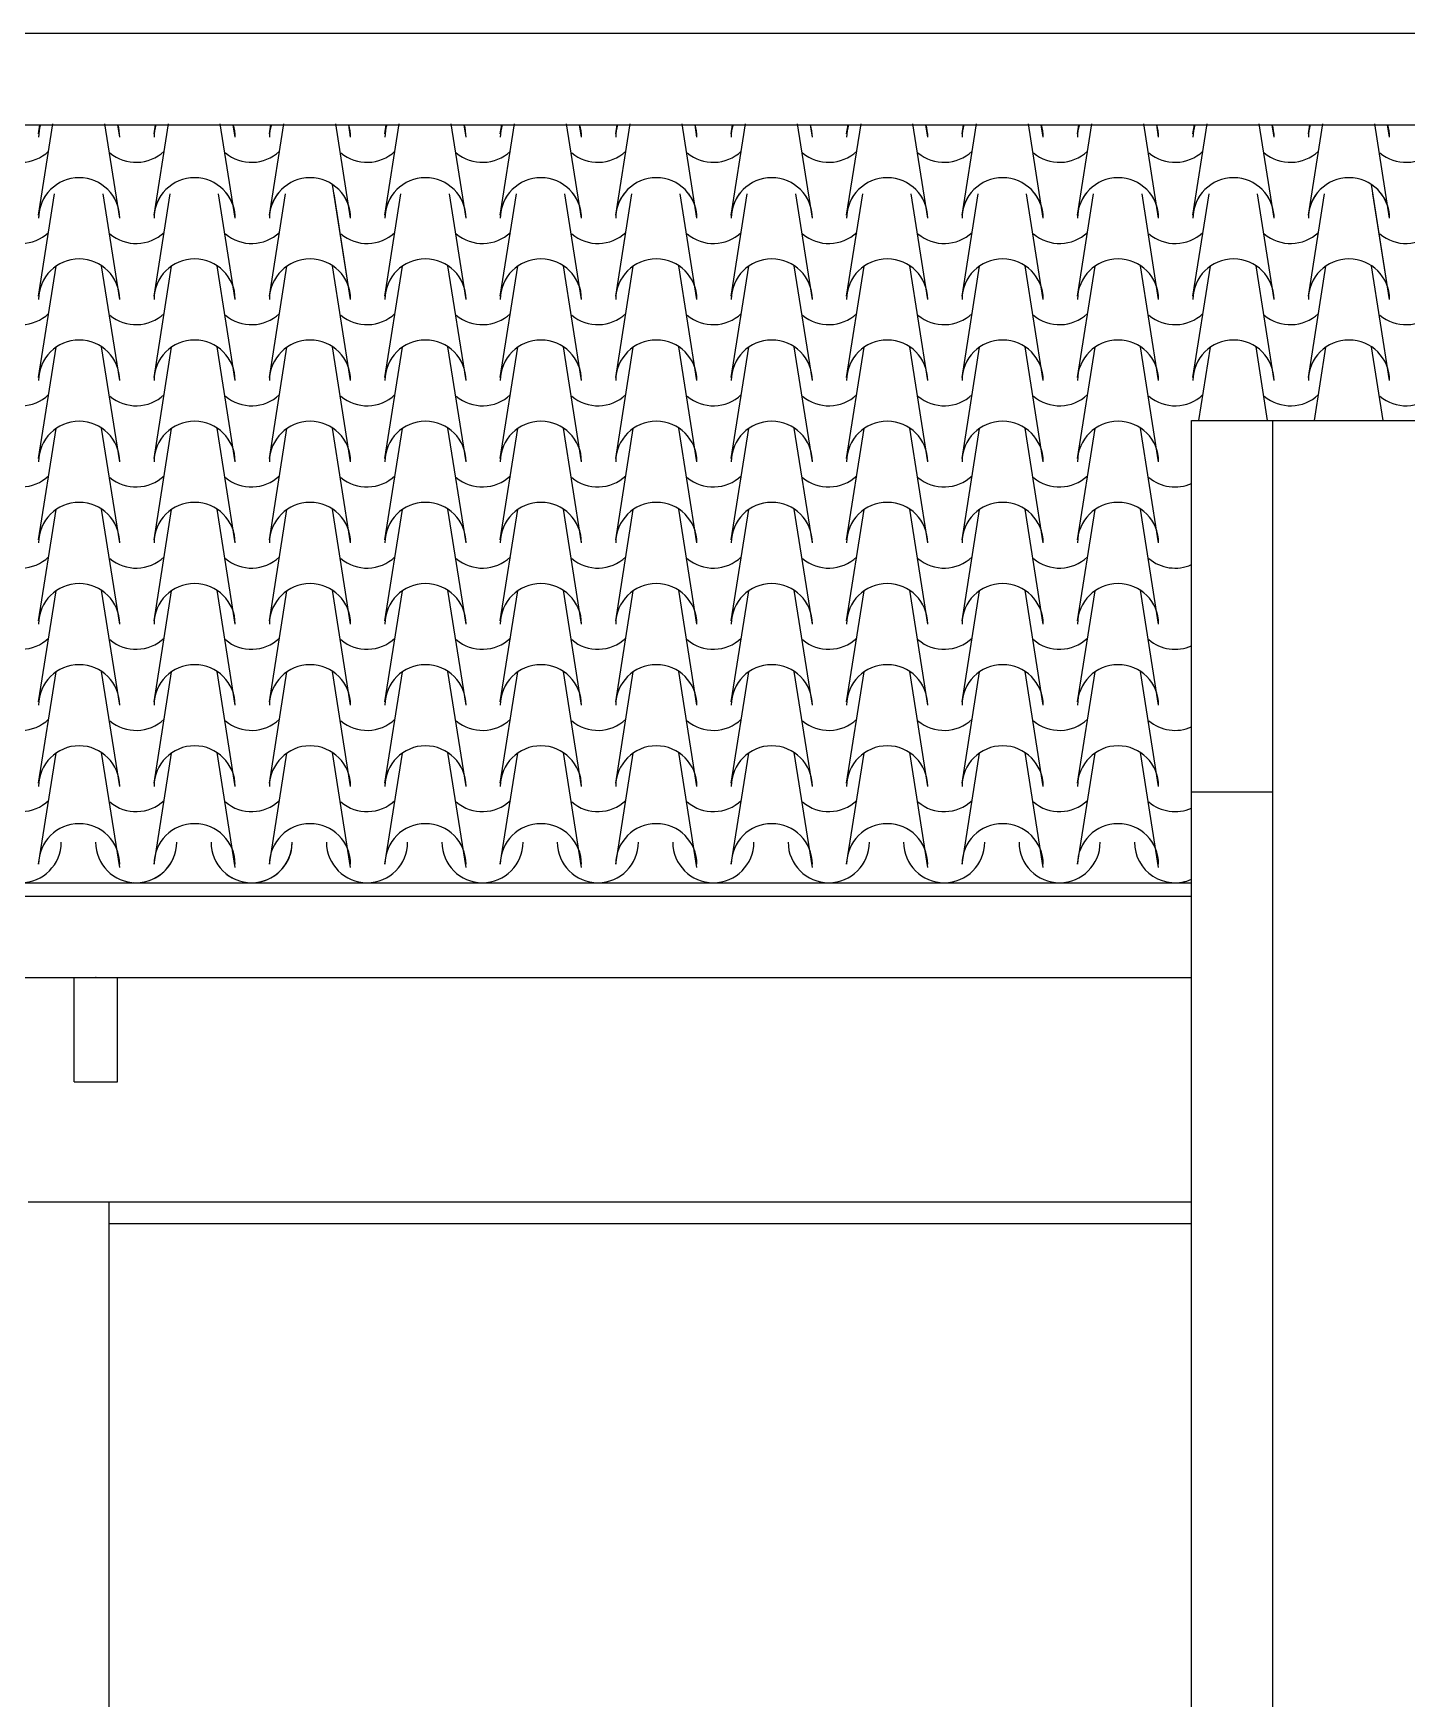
# Model space of a CAD drawing. Extents: x -6 to 123, y -41 to 65.
# Drawn here: x 27.476 to 30.014, y 4.835 to 7.913 of the extents above; entities that cross this region are included whole.
import ezdxf

# ---------------------------------------------------------------- set-up
doc = ezdxf.new("R2010")
doc.units = 0
doc.header["$MEASUREMENT"] = 0
for name, color, linetype in [('CI', 9, 'CONTINUOUS'), ('CT', 1, 'CONTINUOUS'), ('FORRO', 3, 'CONTINUOUS'), ('PAREDE', 5, 'CONTINUOUS'), ('PISO', 250, 'CONTINUOUS'), ('TELHA', 30, 'CONTINUOUS'), ('VIGA', 9, 'CONTINUOUS'), ('VISTA', 2, 'CONTINUOUS')]:
    doc.layers.add(name, color=color, linetype=linetype)

msp = doc.modelspace()

# ---------------------------------------------------------------- linework, layer by layer
at = {"layer": 'CI'}
for centre, start, end in [((27.5609, 6.377), 0, 180), ((27.5609, 6.377), 0, 180), ((27.7742, 6.377), 0, 180), ((27.9875, 6.377), 0, 180), ((27.9875, 6.377), 0, 180), ((27.9875, 6.377), 0, 180), ((27.9875, 6.377), 0, 180), ((28.2008, 6.377), 0, 180), ((28.2008, 6.377), 0, 180), ((28.4141, 6.377), 0, 180), ((28.4141, 6.377), 0, 180), ((28.6274, 6.377), 0, 180), ((28.6274, 6.377), 0, 180), ((28.8407, 6.377), 0, 180), ((28.8407, 6.377), 0, 180), ((29.054, 6.377), 0, 180), ((29.054, 6.377), 0, 180), ((29.2673, 6.377), 0, 180), ((29.2673, 6.377), 0, 180), ((29.4806, 6.377), 0, 180), ((29.4806, 6.377), 0, 180), ((27.4528, 6.4179), 180, 0), ((27.4528, 6.4179), 180, 0), ((27.6661, 6.4179), 180, 0), ((27.6661, 6.4179), 265.6316, 0), ((27.8795, 6.4179), 180, 0), ((27.8795, 6.4179), 180, 0), ((27.8795, 6.4179), 232.5517, 0), ((27.8795, 6.4179), 232.5517, 0), ((28.0928, 6.4179), 180, 0), ((28.0928, 6.4179), 180, 0), ((28.3061, 6.4179), 180, 0), ((28.3061, 6.4179), 180, 0), ((28.5194, 6.4179), 180, 0), ((28.7327, 6.4179), 180, 0), ((28.7327, 6.4179), 180, 0), ((28.946, 6.4179), 180, 0), ((28.946, 6.4179), 180, 0), ((29.1593, 6.4179), 180, 0), ((29.1593, 6.4179), 180, 0), ((29.3726, 6.4179), 180, 0), ((29.3726, 6.4179), 180, 0), ((29.5859, 6.4179), 180, 294.0059), ((29.5859, 6.4179), 265.6316, 294.0059)]:
    msp.add_arc(centre, 0.075, start, end, dxfattribs=at)
at = {"layer": 'CT'}
msp.add_point((27.5915, 6.1679), dxfattribs=at)
at = {"layer": 'FORRO'}
for p, q in [((27.6165, 5.753), (29.6165, 5.753)), ((27.6165, 5.713), (29.6165, 5.713))]:
    msp.add_line(p, q, dxfattribs=at)
at = {"layer": 'PAREDE'}
for p, q in [((29.6165, 5.753), (29.6165, 6.511)), ((29.6165, 6.511), (29.7665, 6.511)), ((29.7665, 5.753), (29.7665, 6.511)), ((27.4665, 5.753), (27.6165, 5.753)), ((27.6165, 2.613), (27.6165, 5.753)), ((29.6165, 2.713), (29.6165, 5.753)), ((29.7665, 2.613), (29.7665, 5.753))]:
    msp.add_line(p, q, dxfattribs=at)
at = {"layer": 'PISO'}
for p, q in [((23.6165, 7.913), (39.5165, 7.913)), ((23.6165, 7.7436), (39.5165, 7.7436))]:
    msp.add_line(p, q, dxfattribs=at)
at = {"layer": 'TELHA'}
for p, q in [((27.4859, 7.577), (27.5124, 7.7456)), ((27.4859, 7.577), (27.5124, 7.7456)), ((27.4859, 7.727), (27.4885, 7.7436)), ((27.4859, 7.727), (27.4885, 7.7436)), ((27.6359, 7.571), (27.6084, 7.7456)), ((27.6359, 7.571), (27.6084, 7.7456)), ((27.6359, 7.721), (27.6323, 7.7436)), ((27.6359, 7.721), (27.6323, 7.7436)), ((27.6992, 7.577), (27.7257, 7.7456)), ((27.6992, 7.577), (27.7257, 7.7456)), ((27.6992, 7.727), (27.7018, 7.7436)), ((27.6992, 7.727), (27.7018, 7.7436)), ((27.6992, 7.727), (27.7018, 7.7436)), ((27.8492, 7.571), (27.8217, 7.7456)), ((27.8492, 7.571), (27.8217, 7.7456)), ((27.8492, 7.721), (27.8456, 7.7436)), ((27.8492, 7.721), (27.8456, 7.7436)), ((27.8492, 7.721), (27.8456, 7.7436)), ((27.9125, 7.577), (27.939, 7.7456)), ((27.9125, 7.577), (27.939, 7.7456)), ((27.9125, 7.577), (27.939, 7.7456)), ((27.9125, 7.577), (27.939, 7.7456)), ((27.9125, 7.577), (27.939, 7.7456)), ((27.9125, 7.577), (27.939, 7.7456)), ((27.9125, 7.727), (27.9151, 7.7436)), ((27.9125, 7.727), (27.9151, 7.7436)), ((27.9125, 7.727), (27.9151, 7.7436)), ((27.9125, 7.727), (27.9151, 7.7436)), ((28.0625, 7.571), (28.035, 7.7456)), ((28.0625, 7.571), (28.035, 7.7456)), ((28.0625, 7.571), (28.035, 7.7456)), ((28.0625, 7.571), (28.035, 7.7456)), ((28.0625, 7.571), (28.035, 7.7456)), ((28.0625, 7.571), (28.035, 7.7456)), ((28.0625, 7.571), (28.035, 7.7456)), ((28.0625, 7.571), (28.035, 7.7456)), ((28.0625, 7.721), (28.0589, 7.7436)), ((28.0625, 7.721), (28.0589, 7.7436)), ((28.0625, 7.721), (28.0589, 7.7436)), ((28.0625, 7.721), (28.0589, 7.7436)), ((28.0625, 7.721), (28.0589, 7.7436)), ((28.0625, 7.721), (28.0589, 7.7436)), ((28.1258, 7.577), (28.1523, 7.7456)), ((28.1258, 7.577), (28.1523, 7.7456)), ((28.1258, 7.727), (28.1284, 7.7436)), ((28.1258, 7.727), (28.1284, 7.7436)), ((28.2758, 7.571), (28.2483, 7.7456)), ((28.2758, 7.571), (28.2483, 7.7456)), ((28.2758, 7.721), (28.2722, 7.7436)), ((28.2758, 7.721), (28.2722, 7.7436)), ((28.3391, 7.577), (28.3656, 7.7456)), ((28.3391, 7.577), (28.3656, 7.7456)), ((28.3391, 7.727), (28.3417, 7.7436)), ((28.3391, 7.727), (28.3417, 7.7436)), ((28.4891, 7.571), (28.4616, 7.7456)), ((28.4891, 7.571), (28.4616, 7.7456)), ((28.4891, 7.721), (28.4855, 7.7436)), ((28.4891, 7.721), (28.4855, 7.7436)), ((28.5524, 7.577), (28.5789, 7.7456)), ((28.5524, 7.577), (28.5789, 7.7456)), ((28.5524, 7.727), (28.555, 7.7436)), ((28.5524, 7.727), (28.555, 7.7436)), ((28.7024, 7.571), (28.6749, 7.7456)), ((28.7024, 7.571), (28.6749, 7.7456)), ((28.7024, 7.721), (28.6989, 7.7436)), ((28.7024, 7.721), (28.6989, 7.7436)), ((28.7657, 7.577), (28.7923, 7.7456)), ((28.7657, 7.577), (28.7923, 7.7456)), ((28.7657, 7.727), (28.7683, 7.7436)), ((28.7657, 7.727), (28.7683, 7.7436)), ((28.9157, 7.571), (28.8882, 7.7456)), ((28.9157, 7.571), (28.8882, 7.7456)), ((28.9157, 7.721), (28.9122, 7.7436)), ((28.9157, 7.721), (28.9122, 7.7436)), ((28.979, 7.577), (29.0056, 7.7456)), ((28.979, 7.577), (29.0056, 7.7456)), ((28.979, 7.727), (28.9816, 7.7436)), ((28.979, 7.727), (28.9816, 7.7436)), ((29.129, 7.571), (29.1015, 7.7456)), ((29.129, 7.571), (29.1015, 7.7456)), ((29.129, 7.721), (29.1255, 7.7436)), ((29.129, 7.721), (29.1255, 7.7436)), ((29.1923, 7.577), (29.2189, 7.7456)), ((29.1923, 7.577), (29.2189, 7.7456)), ((29.1923, 7.727), (29.1949, 7.7436)), ((29.1923, 7.727), (29.1949, 7.7436)), ((29.3423, 7.571), (29.3149, 7.7456)), ((29.3423, 7.571), (29.3149, 7.7456)), ((29.3423, 7.721), (29.3388, 7.7436)), ((29.3423, 7.721), (29.3388, 7.7436)), ((29.4056, 7.577), (29.4322, 7.7456)), ((29.4056, 7.577), (29.4322, 7.7456)), ((29.4056, 7.727), (29.4083, 7.7436)), ((29.4056, 7.727), (29.4083, 7.7436)), ((29.5556, 7.571), (29.5282, 7.7456)), ((29.5556, 7.571), (29.5282, 7.7456)), ((29.5556, 7.721), (29.5521, 7.7436)), ((29.5556, 7.721), (29.5521, 7.7436)), ((29.619, 7.577), (29.6455, 7.7456)), ((29.619, 7.577), (29.6455, 7.7456)), ((29.619, 7.727), (29.6216, 7.7436)), ((29.619, 7.727), (29.6216, 7.7436)), ((29.619, 7.727), (29.6216, 7.7436)), ((29.769, 7.571), (29.7415, 7.7456)), ((29.769, 7.571), (29.7415, 7.7456)), ((29.769, 7.721), (29.7654, 7.7436)), ((29.769, 7.721), (29.7654, 7.7436)), ((29.769, 7.721), (29.7654, 7.7436)), ((29.8323, 7.577), (29.8588, 7.7456)), ((29.8323, 7.577), (29.8588, 7.7456)), ((29.8323, 7.577), (29.8588, 7.7456)), ((29.8323, 7.577), (29.8588, 7.7456)), ((29.8323, 7.577), (29.8588, 7.7456)), ((29.8323, 7.577), (29.8588, 7.7456)), ((29.8323, 7.727), (29.8349, 7.7436)), ((29.8323, 7.727), (29.8349, 7.7436)), ((29.8323, 7.727), (29.8349, 7.7436)), ((29.8323, 7.727), (29.8349, 7.7436)), ((29.9823, 7.571), (29.9548, 7.7456)), ((29.9823, 7.571), (29.9548, 7.7456)), ((29.9823, 7.571), (29.9548, 7.7456)), ((29.9823, 7.571), (29.9548, 7.7456)), ((29.9823, 7.571), (29.9548, 7.7456)), ((29.9823, 7.571), (29.9548, 7.7456)), ((29.9823, 7.571), (29.9548, 7.7456)), ((29.9823, 7.571), (29.9548, 7.7456)), ((29.9823, 7.721), (29.9787, 7.7436)), ((29.9823, 7.721), (29.9787, 7.7436)), ((29.9823, 7.721), (29.9787, 7.7436)), ((29.9823, 7.721), (29.9787, 7.7436)), ((29.9823, 7.721), (29.9787, 7.7436)), ((29.9823, 7.721), (29.9787, 7.7436)), ((27.4859, 7.427), (27.5156, 7.6161)), ((27.6359, 7.421), (27.6051, 7.6161)), ((27.6992, 7.427), (27.7289, 7.6161)), ((27.8492, 7.421), (27.8185, 7.6161)), ((27.9125, 7.427), (27.9422, 7.6161)), ((27.9125, 7.427), (27.9422, 7.6161)), ((27.9125, 7.427), (27.9422, 7.6161)), ((28.0625, 7.421), (28.029, 7.6334)), ((28.0625, 7.421), (28.0318, 7.6161)), ((28.0625, 7.421), (28.0318, 7.6161)), ((28.0625, 7.421), (28.0318, 7.6161)), ((28.1258, 7.427), (28.1555, 7.6161)), ((28.2758, 7.421), (28.2451, 7.6161)), ((28.3391, 7.427), (28.3689, 7.6161)), ((28.4891, 7.421), (28.4584, 7.6161)), ((28.5524, 7.427), (28.5822, 7.6161)), ((28.7024, 7.421), (28.6717, 7.6161)), ((28.7657, 7.427), (28.7955, 7.6161)), ((28.9157, 7.421), (28.885, 7.6161)), ((28.979, 7.427), (29.0088, 7.6161)), ((29.129, 7.421), (29.0983, 7.6161)), ((29.1923, 7.427), (29.2221, 7.6161)), ((29.3423, 7.421), (29.3116, 7.6161)), ((29.4056, 7.427), (29.4354, 7.6161)), ((29.5556, 7.421), (29.5249, 7.6161)), ((29.619, 7.427), (29.6487, 7.6161)), ((29.769, 7.421), (29.7383, 7.6161)), ((29.8323, 7.427), (29.862, 7.6161)), ((29.8323, 7.427), (29.862, 7.6161)), ((29.8323, 7.427), (29.862, 7.6161)), ((29.9823, 7.421), (29.9488, 7.6334)), ((29.9823, 7.421), (29.9516, 7.6161)), ((29.9823, 7.421), (29.9516, 7.6161)), ((29.9823, 7.421), (29.9516, 7.6161)), ((27.4859, 7.277), (27.5182, 7.4827)), ((27.4859, 7.277), (27.5182, 7.4827)), ((27.6359, 7.271), (27.6024, 7.4834)), ((27.6359, 7.271), (27.6024, 7.4834)), ((27.6992, 7.277), (27.7315, 7.4827)), ((27.6992, 7.277), (27.7315, 7.4827)), ((27.8492, 7.271), (27.8157, 7.4834)), ((27.8492, 7.271), (27.8157, 7.4834)), ((27.9125, 7.277), (27.9449, 7.4827)), ((27.9125, 7.277), (27.9449, 7.4827)), ((27.9125, 7.277), (27.9449, 7.4827)), ((27.9125, 7.277), (27.9449, 7.4827)), ((27.9125, 7.277), (27.9449, 7.4827)), ((27.9125, 7.277), (27.9449, 7.4827)), ((28.0625, 7.271), (28.029, 7.4834)), ((28.0625, 7.271), (28.029, 7.4834)), ((28.0625, 7.271), (28.029, 7.4834)), ((28.0625, 7.271), (28.029, 7.4834)), ((28.0625, 7.271), (28.029, 7.4834)), ((28.0625, 7.271), (28.029, 7.4834)), ((28.0625, 7.271), (28.029, 7.4834)), ((28.0625, 7.271), (28.029, 7.4834)), ((28.1258, 7.277), (28.1582, 7.4827)), ((28.1258, 7.277), (28.1582, 7.4827)), ((28.2758, 7.271), (28.2424, 7.4834)), ((28.2758, 7.271), (28.2424, 7.4834)), ((28.3391, 7.277), (28.3715, 7.4827)), ((28.3391, 7.277), (28.3715, 7.4827)), ((28.4891, 7.271), (28.4557, 7.4834)), ((28.4891, 7.271), (28.4557, 7.4834)), ((28.5524, 7.277), (28.5848, 7.4827)), ((28.5524, 7.277), (28.5848, 7.4827)), ((28.7024, 7.271), (28.669, 7.4834)), ((28.7024, 7.271), (28.669, 7.4834)), ((28.7657, 7.277), (28.7981, 7.4827)), ((28.7657, 7.277), (28.7981, 7.4827)), ((28.9157, 7.271), (28.8823, 7.4834)), ((28.9157, 7.271), (28.8823, 7.4834)), ((28.979, 7.277), (29.0114, 7.4827)), ((28.979, 7.277), (29.0114, 7.4827)), ((29.129, 7.271), (29.0956, 7.4834)), ((29.129, 7.271), (29.0956, 7.4834)), ((29.1923, 7.277), (29.2247, 7.4827)), ((29.1923, 7.277), (29.2247, 7.4827)), ((29.3423, 7.271), (29.3089, 7.4834)), ((29.3423, 7.271), (29.3089, 7.4834)), ((29.4056, 7.277), (29.438, 7.4827)), ((29.4056, 7.277), (29.438, 7.4827)), ((29.5556, 7.271), (29.5222, 7.4834)), ((29.5556, 7.271), (29.5222, 7.4834)), ((29.619, 7.277), (29.6513, 7.4827)), ((29.619, 7.277), (29.6513, 7.4827)), ((29.769, 7.271), (29.7355, 7.4834)), ((29.769, 7.271), (29.7355, 7.4834)), ((29.8323, 7.277), (29.8646, 7.4827)), ((29.8323, 7.277), (29.8646, 7.4827)), ((29.8323, 7.277), (29.8646, 7.4827)), ((29.8323, 7.277), (29.8646, 7.4827)), ((29.8323, 7.277), (29.8646, 7.4827)), ((29.8323, 7.277), (29.8646, 7.4827)), ((29.9823, 7.271), (29.9488, 7.4834)), ((29.9823, 7.271), (29.9488, 7.4834)), ((29.9823, 7.271), (29.9488, 7.4834)), ((29.9823, 7.271), (29.9488, 7.4834)), ((29.9823, 7.271), (29.9488, 7.4834)), ((29.9823, 7.271), (29.9488, 7.4834)), ((29.9823, 7.271), (29.9488, 7.4834)), ((29.9823, 7.271), (29.9488, 7.4834)), ((27.4859, 7.127), (27.5182, 7.3327)), ((27.4859, 7.127), (27.5182, 7.3327)), ((27.6359, 7.121), (27.6024, 7.3334)), ((27.6359, 7.121), (27.6024, 7.3334)), ((27.6992, 7.127), (27.7315, 7.3327)), ((27.6992, 7.127), (27.7315, 7.3327)), ((27.6992, 7.127), (27.7315, 7.3327)), ((27.8492, 7.121), (27.8157, 7.3334)), ((27.8492, 7.121), (27.8157, 7.3334)), ((27.8492, 7.121), (27.8157, 7.3334)), ((27.9125, 7.127), (27.9449, 7.3327)), ((27.9125, 7.127), (27.9449, 7.3327)), ((27.9125, 7.127), (27.9449, 7.3327)), ((27.9125, 7.127), (27.9449, 7.3327)), ((28.0625, 7.121), (28.029, 7.3334)), ((28.0625, 7.121), (28.029, 7.3334)), ((28.0625, 7.121), (28.029, 7.3334)), ((28.0625, 7.121), (28.029, 7.3334)), ((28.0625, 7.121), (28.029, 7.3334)), ((28.0625, 7.121), (28.029, 7.3334)), ((28.1258, 7.127), (28.1582, 7.3327)), ((28.1258, 7.127), (28.1582, 7.3327)), ((28.2758, 7.121), (28.2424, 7.3334)), ((28.2758, 7.121), (28.2424, 7.3334)), ((28.3391, 7.127), (28.3715, 7.3327)), ((28.3391, 7.127), (28.3715, 7.3327)), ((28.4891, 7.121), (28.4557, 7.3334)), ((28.4891, 7.121), (28.4557, 7.3334)), ((28.5524, 7.127), (28.5848, 7.3327)), ((28.5524, 7.127), (28.5848, 7.3327)), ((28.7024, 7.121), (28.669, 7.3334)), ((28.7024, 7.121), (28.669, 7.3334)), ((28.7657, 7.127), (28.7981, 7.3327)), ((28.7657, 7.127), (28.7981, 7.3327)), ((28.9157, 7.121), (28.8823, 7.3334)), ((28.9157, 7.121), (28.8823, 7.3334)), ((28.979, 7.127), (29.0114, 7.3327)), ((28.979, 7.127), (29.0114, 7.3327)), ((29.129, 7.121), (29.0956, 7.3334)), ((29.129, 7.121), (29.0956, 7.3334)), ((29.1923, 7.127), (29.2247, 7.3327)), ((29.1923, 7.127), (29.2247, 7.3327)), ((29.3423, 7.121), (29.3089, 7.3334)), ((29.3423, 7.121), (29.3089, 7.3334)), ((29.4056, 7.127), (29.438, 7.3327)), ((29.4056, 7.127), (29.438, 7.3327)), ((29.5556, 7.121), (29.5222, 7.3334)), ((29.5556, 7.121), (29.5222, 7.3334)), ((29.63, 7.197), (29.6513, 7.3327)), ((29.63, 7.197), (29.6513, 7.3327)), ((29.63, 7.197), (29.6513, 7.3327)), ((29.757, 7.197), (29.7355, 7.3334)), ((29.757, 7.197), (29.7355, 7.3334)), ((29.757, 7.197), (29.7355, 7.3334)), ((29.8433, 7.197), (29.8646, 7.3327)), ((29.8433, 7.197), (29.8646, 7.3327)), ((29.8433, 7.197), (29.8646, 7.3327)), ((29.8433, 7.197), (29.8646, 7.3327)), ((29.9703, 7.197), (29.9488, 7.3334)), ((29.9703, 7.197), (29.9488, 7.3334)), ((29.9703, 7.197), (29.9488, 7.3334)), ((29.9703, 7.197), (29.9488, 7.3334)), ((29.9703, 7.197), (29.9488, 7.3334)), ((29.9703, 7.197), (29.9488, 7.3334)), ((27.4859, 6.977), (27.5182, 7.1827)), ((27.4859, 6.977), (27.5182, 7.1827)), ((27.6359, 6.971), (27.6024, 7.1834)), ((27.6359, 6.971), (27.6024, 7.1834)), ((27.6992, 6.977), (27.7315, 7.1827)), ((27.6992, 6.977), (27.7315, 7.1827)), ((27.6992, 6.977), (27.7315, 7.1827)), ((27.6992, 6.977), (27.7315, 7.1827)), ((27.8492, 6.971), (27.8157, 7.1834)), ((27.8492, 6.971), (27.8157, 7.1834)), ((27.8492, 6.971), (27.8157, 7.1834)), ((27.8492, 6.971), (27.8157, 7.1834)), ((27.9125, 6.977), (27.9449, 7.1827)), ((27.9125, 6.977), (27.9449, 7.1827)), ((27.9125, 6.977), (27.9449, 7.1827)), ((27.9125, 6.977), (27.9449, 7.1827)), ((28.0625, 6.971), (28.029, 7.1834)), ((28.0625, 6.971), (28.029, 7.1834)), ((28.0625, 6.971), (28.029, 7.1834)), ((28.0625, 6.971), (28.029, 7.1834)), ((28.0625, 6.971), (28.029, 7.1834)), ((28.0625, 6.971), (28.029, 7.1834)), ((28.1258, 6.977), (28.1582, 7.1827)), ((28.1258, 6.977), (28.1582, 7.1827)), ((28.2758, 6.971), (28.2424, 7.1834)), ((28.2758, 6.971), (28.2424, 7.1834)), ((28.3391, 6.977), (28.3715, 7.1827)), ((28.3391, 6.977), (28.3715, 7.1827)), ((28.4891, 6.971), (28.4557, 7.1834)), ((28.4891, 6.971), (28.4557, 7.1834)), ((28.5524, 6.977), (28.5848, 7.1827)), ((28.5524, 6.977), (28.5848, 7.1827)), ((28.7024, 6.971), (28.669, 7.1834)), ((28.7024, 6.971), (28.669, 7.1834)), ((28.7657, 6.977), (28.7981, 7.1827)), ((28.7657, 6.977), (28.7981, 7.1827)), ((28.9157, 6.971), (28.8823, 7.1834)), ((28.9157, 6.971), (28.8823, 7.1834)), ((28.979, 6.977), (29.0114, 7.1827)), ((28.979, 6.977), (29.0114, 7.1827)), ((29.129, 6.971), (29.0956, 7.1834)), ((29.129, 6.971), (29.0956, 7.1834)), ((29.1923, 6.977), (29.2247, 7.1827)), ((29.1923, 6.977), (29.2247, 7.1827)), ((29.3423, 6.971), (29.3089, 7.1834)), ((29.3423, 6.971), (29.3089, 7.1834)), ((29.4056, 6.977), (29.438, 7.1827)), ((29.4056, 6.977), (29.438, 7.1827)), ((29.5556, 6.971), (29.5222, 7.1834)), ((29.5556, 6.971), (29.5222, 7.1834)), ((27.4859, 6.827), (27.5182, 7.0327)), ((27.4859, 6.827), (27.5182, 7.0327)), ((27.6359, 6.821), (27.6024, 7.0334)), ((27.6359, 6.821), (27.6024, 7.0334)), ((27.6992, 6.827), (27.7315, 7.0327)), ((27.6992, 6.827), (27.7315, 7.0327)), ((27.6992, 6.827), (27.7315, 7.0327)), ((27.6992, 6.827), (27.7315, 7.0327)), ((27.8492, 6.821), (27.8157, 7.0334)), ((27.8492, 6.821), (27.8157, 7.0334)), ((27.8492, 6.821), (27.8157, 7.0334)), ((27.8492, 6.821), (27.8157, 7.0334)), ((27.9125, 6.827), (27.9449, 7.0327)), ((27.9125, 6.827), (27.9449, 7.0327)), ((27.9125, 6.827), (27.9449, 7.0327)), ((27.9125, 6.827), (27.9449, 7.0327)), ((28.0625, 6.821), (28.029, 7.0334)), ((28.0625, 6.821), (28.029, 7.0334)), ((28.0625, 6.821), (28.029, 7.0334)), ((28.0625, 6.821), (28.029, 7.0334)), ((28.0625, 6.821), (28.029, 7.0334)), ((28.0625, 6.821), (28.029, 7.0334)), ((28.1258, 6.827), (28.1582, 7.0327)), ((28.1258, 6.827), (28.1582, 7.0327)), ((28.2758, 6.821), (28.2424, 7.0334)), ((28.2758, 6.821), (28.2424, 7.0334)), ((28.3391, 6.827), (28.3715, 7.0327)), ((28.3391, 6.827), (28.3715, 7.0327)), ((28.4891, 6.821), (28.4557, 7.0334)), ((28.4891, 6.821), (28.4557, 7.0334)), ((28.5524, 6.827), (28.5848, 7.0327)), ((28.5524, 6.827), (28.5848, 7.0327)), ((28.7024, 6.821), (28.669, 7.0334)), ((28.7024, 6.821), (28.669, 7.0334)), ((28.7657, 6.827), (28.7981, 7.0327)), ((28.7657, 6.827), (28.7981, 7.0327)), ((28.9157, 6.821), (28.8823, 7.0334)), ((28.9157, 6.821), (28.8823, 7.0334)), ((28.979, 6.827), (29.0114, 7.0327)), ((28.979, 6.827), (29.0114, 7.0327)), ((29.129, 6.821), (29.0956, 7.0334)), ((29.129, 6.821), (29.0956, 7.0334)), ((29.1923, 6.827), (29.2247, 7.0327)), ((29.1923, 6.827), (29.2247, 7.0327)), ((29.3423, 6.821), (29.3089, 7.0334)), ((29.3423, 6.821), (29.3089, 7.0334)), ((29.4056, 6.827), (29.438, 7.0327)), ((29.4056, 6.827), (29.438, 7.0327)), ((29.5556, 6.821), (29.5222, 7.0334)), ((29.5556, 6.821), (29.5222, 7.0334)), ((27.4859, 6.677), (27.5182, 6.8827)), ((27.4859, 6.677), (27.5182, 6.8827)), ((27.6359, 6.671), (27.6024, 6.8834)), ((27.6359, 6.671), (27.6024, 6.8834)), ((27.6992, 6.677), (27.7315, 6.8827)), ((27.6992, 6.677), (27.7315, 6.8827)), ((27.6992, 6.677), (27.7315, 6.8827)), ((27.6992, 6.677), (27.7315, 6.8827)), ((27.8492, 6.671), (27.8157, 6.8834)), ((27.8492, 6.671), (27.8157, 6.8834)), ((27.8492, 6.671), (27.8157, 6.8834)), ((27.8492, 6.671), (27.8157, 6.8834)), ((27.9125, 6.677), (27.9449, 6.8827)), ((27.9125, 6.677), (27.9449, 6.8827)), ((27.9125, 6.677), (27.9449, 6.8827)), ((27.9125, 6.677), (27.9449, 6.8827)), ((28.0625, 6.671), (28.029, 6.8834)), ((28.0625, 6.671), (28.029, 6.8834)), ((28.0625, 6.671), (28.029, 6.8834)), ((28.0625, 6.671), (28.029, 6.8834)), ((28.0625, 6.671), (28.029, 6.8834)), ((28.0625, 6.671), (28.029, 6.8834)), ((28.1258, 6.677), (28.1582, 6.8827)), ((28.1258, 6.677), (28.1582, 6.8827)), ((28.2758, 6.671), (28.2424, 6.8834)), ((28.2758, 6.671), (28.2424, 6.8834)), ((28.3391, 6.677), (28.3715, 6.8827)), ((28.3391, 6.677), (28.3715, 6.8827)), ((28.4891, 6.671), (28.4557, 6.8834)), ((28.4891, 6.671), (28.4557, 6.8834)), ((28.5524, 6.677), (28.5848, 6.8827)), ((28.5524, 6.677), (28.5848, 6.8827)), ((28.7024, 6.671), (28.669, 6.8834)), ((28.7024, 6.671), (28.669, 6.8834)), ((28.7657, 6.677), (28.7981, 6.8827)), ((28.7657, 6.677), (28.7981, 6.8827)), ((28.9157, 6.671), (28.8823, 6.8834)), ((28.9157, 6.671), (28.8823, 6.8834)), ((28.979, 6.677), (29.0114, 6.8827)), ((28.979, 6.677), (29.0114, 6.8827)), ((29.129, 6.671), (29.0956, 6.8834)), ((29.129, 6.671), (29.0956, 6.8834)), ((29.1923, 6.677), (29.2247, 6.8827)), ((29.1923, 6.677), (29.2247, 6.8827)), ((29.3423, 6.671), (29.3089, 6.8834)), ((29.3423, 6.671), (29.3089, 6.8834)), ((29.4056, 6.677), (29.438, 6.8827)), ((29.4056, 6.677), (29.438, 6.8827)), ((29.5556, 6.671), (29.5222, 6.8834)), ((29.5556, 6.671), (29.5222, 6.8834)), ((27.4859, 6.527), (27.5182, 6.7327)), ((27.6359, 6.521), (27.6024, 6.7334)), ((27.6992, 6.527), (27.7315, 6.7327)), ((27.6992, 6.527), (27.7315, 6.7327)), ((27.8492, 6.521), (27.8157, 6.7334)), ((27.8492, 6.521), (27.8157, 6.7334)), ((27.9125, 6.527), (27.9449, 6.7327)), ((27.9125, 6.527), (27.9449, 6.7327)), ((28.0625, 6.521), (28.029, 6.7334)), ((28.0625, 6.521), (28.029, 6.7334)), ((28.0625, 6.521), (28.029, 6.7334)), ((28.1258, 6.527), (28.1582, 6.7327)), ((28.2758, 6.521), (28.2424, 6.7334)), ((28.3391, 6.527), (28.3715, 6.7327)), ((28.4891, 6.521), (28.4557, 6.7334)), ((28.5524, 6.527), (28.5848, 6.7327)), ((28.7024, 6.521), (28.669, 6.7334)), ((28.7657, 6.527), (28.7981, 6.7327)), ((28.9157, 6.521), (28.8823, 6.7334)), ((28.979, 6.527), (29.0114, 6.7327)), ((29.129, 6.521), (29.0956, 6.7334)), ((29.1923, 6.527), (29.2247, 6.7327)), ((29.3423, 6.521), (29.3089, 6.7334)), ((29.4056, 6.527), (29.438, 6.7327)), ((29.5556, 6.521), (29.5222, 6.7334)), ((27.4859, 6.377), (27.5182, 6.5827)), ((27.4859, 6.377), (27.5182, 6.5827)), ((27.6359, 6.371), (27.6024, 6.5834)), ((27.6359, 6.371), (27.6024, 6.5834)), ((27.6992, 6.377), (27.7315, 6.5827)), ((27.6992, 6.377), (27.7315, 6.5827)), ((27.6992, 6.377), (27.7315, 6.5827)), ((27.6992, 6.377), (27.7315, 6.5827)), ((27.8492, 6.371), (27.8157, 6.5834)), ((27.8492, 6.371), (27.8157, 6.5834)), ((27.8492, 6.371), (27.8157, 6.5834)), ((27.8492, 6.371), (27.8157, 6.5834)), ((27.9125, 6.377), (27.9449, 6.5827)), ((27.9125, 6.377), (27.9449, 6.5827)), ((27.9125, 6.377), (27.9449, 6.5827)), ((27.9125, 6.377), (27.9449, 6.5827)), ((28.0625, 6.371), (28.029, 6.5834)), ((28.0625, 6.371), (28.029, 6.5834)), ((28.0625, 6.371), (28.029, 6.5834)), ((28.0625, 6.371), (28.029, 6.5834)), ((28.0625, 6.371), (28.029, 6.5834)), ((28.0625, 6.371), (28.029, 6.5834)), ((28.1258, 6.377), (28.1582, 6.5827)), ((28.1258, 6.377), (28.1582, 6.5827)), ((28.2758, 6.371), (28.2424, 6.5834)), ((28.2758, 6.371), (28.2424, 6.5834)), ((28.3391, 6.377), (28.3715, 6.5827)), ((28.3391, 6.377), (28.3715, 6.5827)), ((28.4891, 6.371), (28.4557, 6.5834)), ((28.4891, 6.371), (28.4557, 6.5834)), ((28.5524, 6.377), (28.5848, 6.5827)), ((28.5524, 6.377), (28.5848, 6.5827)), ((28.7024, 6.371), (28.669, 6.5834)), ((28.7024, 6.371), (28.669, 6.5834)), ((28.7657, 6.377), (28.7981, 6.5827)), ((28.7657, 6.377), (28.7981, 6.5827)), ((28.9157, 6.371), (28.8823, 6.5834)), ((28.9157, 6.371), (28.8823, 6.5834)), ((28.979, 6.377), (29.0114, 6.5827)), ((28.979, 6.377), (29.0114, 6.5827)), ((29.129, 6.371), (29.0956, 6.5834)), ((29.129, 6.371), (29.0956, 6.5834)), ((29.1923, 6.377), (29.2247, 6.5827)), ((29.1923, 6.377), (29.2247, 6.5827)), ((29.3423, 6.371), (29.3089, 6.5834)), ((29.3423, 6.371), (29.3089, 6.5834)), ((29.4056, 6.377), (29.438, 6.5827)), ((29.4056, 6.377), (29.438, 6.5827)), ((29.5556, 6.371), (29.5222, 6.5834)), ((29.5556, 6.371), (29.5222, 6.5834))]:
    msp.add_line(p, q, dxfattribs=at)
for centre, start, end in [((27.5609, 7.721), 162.4816, 180), ((27.5609, 7.721), 162.4816, 180), ((27.5609, 7.721), 162.4816, 180), ((27.5609, 7.721), 0, 17.5184), ((27.5609, 7.721), 0, 17.5184), ((27.5609, 7.721), 0, 17.5184), ((27.7742, 7.721), 162.4816, 180), ((27.7742, 7.721), 162.4816, 180), ((27.7742, 7.721), 162.4816, 180), ((27.7742, 7.721), 0, 17.5184), ((27.7742, 7.721), 0, 17.5184), ((27.7742, 7.721), 0, 17.5184), ((27.9875, 7.721), 162.4816, 180), ((27.9875, 7.721), 162.4816, 180), ((27.9875, 7.721), 162.4816, 180), ((27.9875, 7.721), 162.4816, 180), ((27.9875, 7.721), 162.4816, 180), ((27.9875, 7.721), 0, 17.5184), ((27.9875, 7.721), 0, 17.5184), ((27.9875, 7.721), 0, 17.5184), ((27.9875, 7.721), 0, 17.5184), ((27.9875, 7.721), 0, 17.5184), ((28.2008, 7.721), 162.4816, 180), ((28.2008, 7.721), 162.4816, 180), ((28.2008, 7.721), 162.4816, 180), ((28.2008, 7.721), 0, 17.5184), ((28.2008, 7.721), 0, 17.5184), ((28.2008, 7.721), 0, 17.5184), ((28.4141, 7.721), 162.4816, 180), ((28.4141, 7.721), 162.4816, 180), ((28.4141, 7.721), 162.4816, 180), ((28.4141, 7.721), 0, 17.5184), ((28.4141, 7.721), 0, 17.5184), ((28.4141, 7.721), 0, 17.5184), ((28.6274, 7.721), 162.4816, 180), ((28.6274, 7.721), 162.4816, 180), ((28.6274, 7.721), 162.4816, 180), ((28.6274, 7.721), 0, 17.5184), ((28.6274, 7.721), 0, 17.5184), ((28.6274, 7.721), 0, 17.5184), ((28.8407, 7.721), 162.4816, 180), ((28.8407, 7.721), 162.4816, 180), ((28.8407, 7.721), 162.4816, 180), ((28.8407, 7.721), 0, 17.5184), ((28.8407, 7.721), 0, 17.5184), ((28.8407, 7.721), 0, 17.5184), ((29.054, 7.721), 162.4816, 180), ((29.054, 7.721), 162.4816, 180), ((29.054, 7.721), 162.4816, 180), ((29.054, 7.721), 0, 17.5184), ((29.054, 7.721), 0, 17.5184), ((29.054, 7.721), 0, 17.5184), ((29.2673, 7.721), 162.4816, 180), ((29.2673, 7.721), 162.4816, 180), ((29.2673, 7.721), 162.4816, 180), ((29.2673, 7.721), 0, 17.5184), ((29.2673, 7.721), 0, 17.5184), ((29.2673, 7.721), 0, 17.5184), ((29.4806, 7.721), 162.4816, 180), ((29.4806, 7.721), 162.4816, 180), ((29.4806, 7.721), 162.4816, 180), ((29.4806, 7.721), 0, 17.5184), ((29.4806, 7.721), 0, 17.5184), ((29.4806, 7.721), 0, 17.5184), ((29.694, 7.721), 162.4816, 180), ((29.694, 7.721), 162.4816, 180), ((29.694, 7.721), 162.4816, 180), ((29.694, 7.721), 0, 17.5184), ((29.694, 7.721), 0, 17.5184), ((29.694, 7.721), 0, 17.5184), ((29.9073, 7.721), 162.4816, 180), ((29.9073, 7.721), 162.4816, 180), ((29.9073, 7.721), 162.4816, 180), ((29.9073, 7.721), 162.4816, 180), ((29.9073, 7.721), 162.4816, 180), ((29.9073, 7.721), 0, 17.5184), ((29.9073, 7.721), 0, 17.5184), ((29.9073, 7.721), 0, 17.5184), ((29.9073, 7.721), 0, 17.5184), ((29.9073, 7.721), 0, 17.5184), ((27.4528, 7.7495), 229.7919, 313.4631), ((27.4528, 7.7495), 229.7919, 313.4631), ((27.6661, 7.7495), 229.7919, 313.4631), ((27.6661, 7.7495), 229.7919, 313.4631), ((27.8795, 7.7495), 229.7919, 313.4631), ((27.8795, 7.7495), 229.7919, 313.4631), ((27.8795, 7.7495), 229.7919, 313.4631), ((27.8795, 7.7495), 229.7919, 313.4631), ((28.0928, 7.7495), 229.7919, 313.4631), ((28.0928, 7.7495), 229.7919, 313.4631), ((28.3061, 7.7495), 229.7919, 313.4631), ((28.3061, 7.7495), 229.7919, 313.4631), ((28.5194, 7.7495), 229.7919, 313.4631), ((28.5194, 7.7495), 229.7919, 313.4631), ((28.7327, 7.7495), 229.7919, 313.4631), ((28.7327, 7.7495), 229.7919, 313.4631), ((28.946, 7.7495), 229.7919, 313.4631), ((28.946, 7.7495), 229.7919, 313.4631), ((29.1593, 7.7495), 229.7919, 313.4631), ((29.1593, 7.7495), 229.7919, 313.4631), ((29.3726, 7.7495), 229.7919, 313.4631), ((29.3726, 7.7495), 229.7919, 313.4631), ((29.5859, 7.7495), 229.7919, 313.4631), ((29.5859, 7.7495), 229.7919, 313.4631), ((29.7992, 7.7495), 229.7919, 313.4631), ((29.7992, 7.7495), 229.7919, 313.4631), ((29.7992, 7.7495), 229.7919, 313.4631), ((29.7992, 7.7495), 229.7919, 313.4631), ((30.0126, 7.7495), 229.7919, 313.4631), ((30.0126, 7.7495), 229.7919, 313.4631), ((27.5609, 7.571), 0, 180), ((27.5609, 7.571), 0, 180), ((27.5609, 7.571), 0, 180), ((27.7742, 7.571), 0, 180), ((27.7742, 7.571), 0, 180), ((27.7742, 7.571), 0, 180), ((27.9875, 7.571), 0, 180), ((27.9875, 7.571), 0, 180), ((27.9875, 7.571), 0, 180), ((27.9875, 7.571), 0, 180), ((27.9875, 7.571), 0, 180), ((27.9875, 7.571), 0, 180), ((27.9875, 7.571), 0, 180), ((28.2008, 7.571), 0, 180), ((28.2008, 7.571), 0, 180), ((28.2008, 7.571), 0, 180), ((28.4141, 7.571), 0, 180), ((28.4141, 7.571), 0, 180), ((28.4141, 7.571), 0, 180), ((28.6274, 7.571), 0, 180), ((28.6274, 7.571), 0, 180), ((28.6274, 7.571), 0, 180), ((28.8407, 7.571), 0, 180), ((28.8407, 7.571), 0, 180), ((28.8407, 7.571), 0, 180), ((29.054, 7.571), 0, 180), ((29.054, 7.571), 0, 180), ((29.054, 7.571), 0, 180), ((29.2673, 7.571), 0, 180), ((29.2673, 7.571), 0, 180), ((29.2673, 7.571), 0, 180), ((29.4806, 7.571), 0, 180), ((29.4806, 7.571), 0, 180), ((29.4806, 7.571), 0, 180), ((29.694, 7.571), 0, 180), ((29.694, 7.571), 0, 180), ((29.694, 7.571), 0, 180), ((29.9073, 7.571), 0, 180), ((29.9073, 7.571), 0, 180), ((29.9073, 7.571), 0, 180), ((29.9073, 7.571), 0, 180), ((29.9073, 7.571), 0, 180), ((29.9073, 7.571), 0, 180), ((29.9073, 7.571), 0, 180), ((27.5609, 7.571), 143.0539, 180), ((27.5609, 7.571), 0, 36.9461), ((27.7742, 7.571), 143.0539, 180), ((27.7742, 7.571), 0, 36.9461), ((27.9875, 7.571), 143.0539, 180), ((27.9875, 7.571), 143.0539, 180), ((27.9875, 7.571), 0, 36.9461), ((27.9875, 7.571), 0, 36.9461), ((27.9875, 7.571), 0, 36.9461), ((28.2008, 7.571), 143.0539, 180), ((28.2008, 7.571), 0, 36.9461), ((28.4141, 7.571), 143.0539, 180), ((28.4141, 7.571), 0, 36.9461), ((28.6274, 7.571), 143.0539, 180), ((28.6274, 7.571), 0, 36.9461), ((28.8407, 7.571), 143.0539, 180), ((28.8407, 7.571), 0, 36.9461), ((29.054, 7.571), 143.0539, 180), ((29.054, 7.571), 0, 36.9461), ((29.2673, 7.571), 143.0539, 180), ((29.2673, 7.571), 0, 36.9461), ((29.4806, 7.571), 143.0539, 180), ((29.4806, 7.571), 0, 36.9461), ((29.694, 7.571), 143.0539, 180), ((29.694, 7.571), 0, 36.9461), ((29.9073, 7.571), 143.0539, 180), ((29.9073, 7.571), 143.0539, 180), ((29.9073, 7.571), 0, 36.9461), ((29.9073, 7.571), 0, 36.9461), ((29.9073, 7.571), 0, 36.9461), ((27.4528, 7.5995), 229.7919, 313.4631), ((27.6661, 7.5995), 229.7919, 313.4631), ((27.8795, 7.5995), 229.7919, 313.4631), ((27.8795, 7.5995), 229.7919, 313.4631), ((28.0928, 7.5995), 229.7919, 313.4631), ((28.3061, 7.5995), 229.7919, 313.4631), ((28.5194, 7.5995), 229.7919, 313.4631), ((28.7327, 7.5995), 229.7919, 313.4631), ((28.946, 7.5995), 229.7919, 313.4631), ((29.1593, 7.5995), 229.7919, 313.4631), ((29.3726, 7.5995), 229.7919, 313.4631), ((29.5859, 7.5995), 229.7919, 313.4631), ((29.7992, 7.5995), 229.7919, 313.4631), ((29.7992, 7.5995), 229.7919, 313.4631), ((30.0126, 7.5995), 229.7919, 313.4631), ((27.5609, 7.421), 0, 180), ((27.5609, 7.421), 0, 180), ((27.7742, 7.421), 0, 180), ((27.7742, 7.421), 0, 180), ((27.9875, 7.421), 0, 180), ((27.9875, 7.421), 0, 180), ((27.9875, 7.421), 0, 180), ((27.9875, 7.421), 0, 180), ((28.2008, 7.421), 0, 180), ((28.2008, 7.421), 0, 180), ((28.4141, 7.421), 0, 180), ((28.4141, 7.421), 0, 180), ((28.6274, 7.421), 0, 180), ((28.6274, 7.421), 0, 180), ((28.8407, 7.421), 0, 180), ((28.8407, 7.421), 0, 180), ((29.054, 7.421), 0, 180), ((29.054, 7.421), 0, 180), ((29.2673, 7.421), 0, 180), ((29.2673, 7.421), 0, 180), ((29.4806, 7.421), 0, 180), ((29.4806, 7.421), 0, 180), ((29.694, 7.421), 0, 180), ((29.694, 7.421), 0, 180), ((29.9073, 7.421), 0, 180), ((29.9073, 7.421), 0, 180), ((29.9073, 7.421), 0, 180), ((29.9073, 7.421), 0, 180), ((27.4528, 7.4495), 229.7919, 313.4631), ((27.4528, 7.4495), 229.7919, 313.4631), ((27.6661, 7.4495), 229.7919, 313.4631), ((27.6661, 7.4495), 229.7919, 313.4631), ((27.8795, 7.4495), 229.7919, 313.4631), ((27.8795, 7.4495), 229.7919, 313.4631), ((27.8795, 7.4495), 229.7919, 313.4631), ((27.8795, 7.4495), 229.7919, 313.4631), ((28.0928, 7.4495), 229.7919, 313.4631), ((28.0928, 7.4495), 229.7919, 313.4631), ((28.3061, 7.4495), 229.7919, 313.4631), ((28.3061, 7.4495), 229.7919, 313.4631), ((28.5194, 7.4495), 229.7919, 313.4631), ((28.5194, 7.4495), 229.7919, 313.4631), ((28.7327, 7.4495), 229.7919, 313.4631), ((28.7327, 7.4495), 229.7919, 313.4631), ((28.946, 7.4495), 229.7919, 313.4631), ((28.946, 7.4495), 229.7919, 313.4631), ((29.1593, 7.4495), 229.7919, 313.4631), ((29.1593, 7.4495), 229.7919, 313.4631), ((29.3726, 7.4495), 229.7919, 313.4631), ((29.3726, 7.4495), 229.7919, 313.4631), ((29.5859, 7.4495), 229.7919, 313.4631), ((29.5859, 7.4495), 229.7919, 313.4631), ((29.7992, 7.4495), 229.7919, 313.4631), ((29.7992, 7.4495), 229.7919, 313.4631), ((29.7992, 7.4495), 229.7919, 313.4631), ((29.7992, 7.4495), 229.7919, 313.4631), ((30.0126, 7.4495), 229.7919, 313.4631), ((30.0126, 7.4495), 229.7919, 313.4631), ((27.5609, 7.271), 0, 180), ((27.5609, 7.271), 0, 180), ((27.5609, 7.271), 0, 180), ((27.7742, 7.271), 0, 180), ((27.7742, 7.271), 0, 180), ((27.7742, 7.271), 0, 180), ((27.9875, 7.271), 0, 180), ((27.9875, 7.271), 0, 180), ((27.9875, 7.271), 0, 180), ((27.9875, 7.271), 0, 180), ((27.9875, 7.271), 0, 180), ((27.9875, 7.271), 0, 180), ((27.9875, 7.271), 0, 180), ((28.2008, 7.271), 0, 180), ((28.2008, 7.271), 0, 180), ((28.2008, 7.271), 0, 180), ((28.4141, 7.271), 0, 180), ((28.4141, 7.271), 0, 180), ((28.4141, 7.271), 0, 180), ((28.6274, 7.271), 0, 180), ((28.6274, 7.271), 0, 180), ((28.6274, 7.271), 0, 180), ((28.8407, 7.271), 0, 180), ((28.8407, 7.271), 0, 180), ((28.8407, 7.271), 0, 180), ((29.054, 7.271), 0, 180), ((29.054, 7.271), 0, 180), ((29.054, 7.271), 0, 180), ((29.2673, 7.271), 0, 180), ((29.2673, 7.271), 0, 180), ((29.2673, 7.271), 0, 180), ((29.4806, 7.271), 0, 180), ((29.4806, 7.271), 0, 180), ((29.4806, 7.271), 0, 180), ((29.694, 7.271), 0, 180), ((29.694, 7.271), 0, 180), ((29.694, 7.271), 0, 180), ((29.9073, 7.271), 0, 180), ((29.9073, 7.271), 0, 180), ((29.9073, 7.271), 0, 180), ((29.9073, 7.271), 0, 180), ((29.9073, 7.271), 0, 180), ((29.9073, 7.271), 0, 180), ((29.9073, 7.271), 0, 180), ((27.4528, 7.2995), 229.7919, 313.4631), ((27.4528, 7.2995), 229.7919, 313.4631), ((27.6661, 7.2995), 229.7919, 313.4631), ((27.6661, 7.2995), 229.7919, 313.4631), ((27.8795, 7.2995), 229.7919, 313.4631), ((27.8795, 7.2995), 229.7919, 313.4631), ((27.8795, 7.2995), 229.7919, 313.4631), ((27.8795, 7.2995), 229.7919, 313.4631), ((27.8795, 7.2995), 229.7919, 313.4631), ((28.0928, 7.2995), 229.7919, 313.4631), ((28.0928, 7.2995), 229.7919, 313.4631), ((28.3061, 7.2995), 229.7919, 313.4631), ((28.3061, 7.2995), 229.7919, 313.4631), ((28.5194, 7.2995), 229.7919, 313.4631), ((28.5194, 7.2995), 229.7919, 313.4631), ((28.7327, 7.2995), 229.7919, 313.4631), ((28.7327, 7.2995), 229.7919, 313.4631), ((28.946, 7.2995), 229.7919, 313.4631), ((28.946, 7.2995), 229.7919, 313.4631), ((29.1593, 7.2995), 229.7919, 313.4631), ((29.1593, 7.2995), 229.7919, 313.4631), ((29.3726, 7.2995), 229.7919, 313.4631), ((29.3726, 7.2995), 229.7919, 313.4631), ((29.5859, 7.2995), 229.7919, 313.4631), ((29.5859, 7.2995), 229.7919, 313.4631), ((29.7992, 7.2995), 229.7919, 313.4631), ((29.7992, 7.2995), 229.7919, 313.4631), ((29.7992, 7.2995), 229.7919, 313.4631), ((29.7992, 7.2995), 229.7919, 313.4631), ((29.7992, 7.2995), 229.7919, 313.4631), ((30.0126, 7.2995), 229.7919, 313.4631), ((30.0126, 7.2995), 229.7919, 313.4631), ((27.5609, 7.121), 0, 180), ((27.5609, 7.121), 0, 180), ((27.5609, 7.121), 0, 180), ((27.7742, 7.121), 0, 180), ((27.7742, 7.121), 0, 180), ((27.7742, 7.121), 0, 180), ((27.9875, 7.121), 0, 180), ((27.9875, 7.121), 0, 180), ((27.9875, 7.121), 0, 180), ((27.9875, 7.121), 0, 180), ((27.9875, 7.121), 0, 180), ((28.2008, 7.121), 0, 180), ((28.2008, 7.121), 0, 180), ((28.2008, 7.121), 0, 180), ((28.4141, 7.121), 0, 180), ((28.4141, 7.121), 0, 180), ((28.4141, 7.121), 0, 180), ((28.6274, 7.121), 0, 180), ((28.6274, 7.121), 0, 180), ((28.6274, 7.121), 0, 180), ((28.8407, 7.121), 0, 180), ((28.8407, 7.121), 0, 180), ((28.8407, 7.121), 0, 180), ((29.054, 7.121), 0, 180), ((29.054, 7.121), 0, 180), ((29.054, 7.121), 0, 180), ((29.2673, 7.121), 0, 180), ((29.2673, 7.121), 0, 180), ((29.2673, 7.121), 0, 180), ((29.4806, 7.121), 0, 180), ((29.4806, 7.121), 0, 180), ((29.4806, 7.121), 0, 180), ((27.4528, 7.1495), 229.7919, 313.4631), ((27.4528, 7.1495), 229.7919, 313.4631), ((27.6661, 7.1495), 229.7919, 313.4631), ((27.6661, 7.1495), 229.7919, 313.4631), ((27.8795, 7.1495), 229.7919, 313.4631), ((27.8795, 7.1495), 229.7919, 313.4631), ((27.8795, 7.1495), 229.7919, 313.4631), ((27.8795, 7.1495), 229.7919, 313.4631), ((28.0928, 7.1495), 229.7919, 313.4631), ((28.0928, 7.1495), 229.7919, 313.4631), ((28.3061, 7.1495), 229.7919, 313.4631), ((28.3061, 7.1495), 229.7919, 313.4631), ((28.5194, 7.1495), 229.7919, 313.4631), ((28.5194, 7.1495), 229.7919, 313.4631), ((28.7327, 7.1495), 229.7919, 313.4631), ((28.7327, 7.1495), 229.7919, 313.4631), ((28.946, 7.1495), 229.7919, 313.4631), ((28.946, 7.1495), 229.7919, 313.4631), ((29.1593, 7.1495), 229.7919, 313.4631), ((29.1593, 7.1495), 229.7919, 313.4631), ((29.3726, 7.1495), 229.7919, 313.4631), ((29.3726, 7.1495), 229.7919, 313.4631), ((29.5859, 7.1495), 229.7919, 294.0059), ((29.5859, 7.1495), 229.7919, 294.0059), ((27.5609, 6.971), 0, 180), ((27.5609, 6.971), 0, 180), ((27.5609, 6.971), 0, 180), ((27.7742, 6.971), 0, 180), ((27.7742, 6.971), 0, 180), ((27.7742, 6.971), 0, 180), ((27.9875, 6.971), 0, 180), ((27.9875, 6.971), 0, 180), ((27.9875, 6.971), 0, 180), ((27.9875, 6.971), 0, 180), ((27.9875, 6.971), 0, 180), ((27.9875, 6.971), 0, 180), ((28.2008, 6.971), 0, 180), ((28.2008, 6.971), 0, 180), ((28.2008, 6.971), 0, 180), ((28.4141, 6.971), 0, 180), ((28.4141, 6.971), 0, 180), ((28.4141, 6.971), 0, 180), ((28.6274, 6.971), 0, 180), ((28.6274, 6.971), 0, 180), ((28.6274, 6.971), 0, 180), ((28.8407, 6.971), 0, 180), ((28.8407, 6.971), 0, 180), ((28.8407, 6.971), 0, 180), ((29.054, 6.971), 0, 180), ((29.054, 6.971), 0, 180), ((29.054, 6.971), 0, 180), ((29.2673, 6.971), 0, 180), ((29.2673, 6.971), 0, 180), ((29.2673, 6.971), 0, 180), ((29.4806, 6.971), 0, 180), ((29.4806, 6.971), 0, 180), ((29.4806, 6.971), 0, 180), ((27.4528, 6.9995), 229.7919, 313.4631), ((27.4528, 6.9995), 229.7919, 313.4631), ((27.6661, 6.9995), 229.7919, 313.4631), ((27.6661, 6.9995), 229.7919, 313.4631), ((27.8795, 6.9995), 229.7919, 313.4631), ((27.8795, 6.9995), 229.7919, 313.4631), ((27.8795, 6.9995), 229.7919, 313.4631), ((27.8795, 6.9995), 229.7919, 313.4631), ((28.0928, 6.9995), 229.7919, 313.4631), ((28.0928, 6.9995), 229.7919, 313.4631), ((28.3061, 6.9995), 229.7919, 313.4631), ((28.3061, 6.9995), 229.7919, 313.4631), ((28.5194, 6.9995), 229.7919, 313.4631), ((28.5194, 6.9995), 229.7919, 313.4631), ((28.7327, 6.9995), 229.7919, 313.4631), ((28.7327, 6.9995), 229.7919, 313.4631), ((28.946, 6.9995), 229.7919, 313.4631), ((28.946, 6.9995), 229.7919, 313.4631), ((29.1593, 6.9995), 229.7919, 313.4631), ((29.1593, 6.9995), 229.7919, 313.4631), ((29.3726, 6.9995), 229.7919, 313.4631), ((29.3726, 6.9995), 229.7919, 313.4631), ((29.5859, 6.9995), 229.7919, 294.0059), ((29.5859, 6.9995), 229.7919, 294.0059), ((27.5609, 6.821), 0, 180), ((27.5609, 6.821), 0, 180), ((27.5609, 6.821), 0, 180), ((27.7742, 6.821), 0, 180), ((27.7742, 6.821), 0, 180), ((27.7742, 6.821), 0, 180), ((27.9875, 6.821), 0, 180), ((27.9875, 6.821), 0, 180), ((27.9875, 6.821), 0, 180), ((27.9875, 6.821), 0, 180), ((27.9875, 6.821), 0, 180), ((27.9875, 6.821), 0, 180), ((28.2008, 6.821), 0, 180), ((28.2008, 6.821), 0, 180), ((28.2008, 6.821), 0, 180), ((28.4141, 6.821), 0, 180), ((28.4141, 6.821), 0, 180), ((28.4141, 6.821), 0, 180), ((28.6274, 6.821), 0, 180), ((28.6274, 6.821), 0, 180), ((28.6274, 6.821), 0, 180), ((28.8407, 6.821), 0, 180), ((28.8407, 6.821), 0, 180), ((28.8407, 6.821), 0, 180), ((29.054, 6.821), 0, 180), ((29.054, 6.821), 0, 180), ((29.054, 6.821), 0, 180), ((29.2673, 6.821), 0, 180), ((29.2673, 6.821), 0, 180), ((29.2673, 6.821), 0, 180), ((29.4806, 6.821), 0, 180), ((29.4806, 6.821), 0, 180), ((29.4806, 6.821), 0, 180), ((27.4528, 6.8495), 229.7919, 313.4631), ((27.4528, 6.8495), 229.7919, 313.4631), ((27.6661, 6.8495), 229.7919, 313.4631), ((27.6661, 6.8495), 229.7919, 313.4631), ((27.8795, 6.8495), 229.7919, 313.4631), ((27.8795, 6.8495), 229.7919, 313.4631), ((27.8795, 6.8495), 229.7919, 313.4631), ((27.8795, 6.8495), 229.7919, 313.4631), ((28.0928, 6.8495), 229.7919, 313.4631), ((28.0928, 6.8495), 229.7919, 313.4631), ((28.3061, 6.8495), 229.7919, 313.4631), ((28.3061, 6.8495), 229.7919, 313.4631), ((28.5194, 6.8495), 229.7919, 313.4631), ((28.5194, 6.8495), 229.7919, 313.4631), ((28.7327, 6.8495), 229.7919, 313.4631), ((28.7327, 6.8495), 229.7919, 313.4631), ((28.946, 6.8495), 229.7919, 313.4631), ((28.946, 6.8495), 229.7919, 313.4631), ((29.1593, 6.8495), 229.7919, 313.4631), ((29.1593, 6.8495), 229.7919, 313.4631), ((29.3726, 6.8495), 229.7919, 313.4631), ((29.3726, 6.8495), 229.7919, 313.4631), ((29.5859, 6.8495), 229.7919, 294.0059), ((29.5859, 6.8495), 229.7919, 294.0059), ((27.5609, 6.671), 0, 180), ((27.5609, 6.671), 0, 180), ((27.7742, 6.671), 0, 180), ((27.7742, 6.671), 0, 180), ((27.9875, 6.671), 0, 180), ((27.9875, 6.671), 0, 180), ((27.9875, 6.671), 0, 180), ((27.9875, 6.671), 0, 180), ((28.2008, 6.671), 0, 180), ((28.2008, 6.671), 0, 180), ((28.4141, 6.671), 0, 180), ((28.4141, 6.671), 0, 180), ((28.6274, 6.671), 0, 180), ((28.6274, 6.671), 0, 180), ((28.8407, 6.671), 0, 180), ((28.8407, 6.671), 0, 180), ((29.054, 6.671), 0, 180), ((29.054, 6.671), 0, 180), ((29.2673, 6.671), 0, 180), ((29.2673, 6.671), 0, 180), ((29.4806, 6.671), 0, 180), ((29.4806, 6.671), 0, 180), ((27.4528, 6.6995), 229.7919, 313.4631), ((27.6661, 6.6995), 229.7919, 313.4631), ((27.8795, 6.6995), 229.7919, 313.4631), ((27.8795, 6.6995), 229.7919, 313.4631), ((28.0928, 6.6995), 229.7919, 313.4631), ((28.3061, 6.6995), 229.7919, 313.4631), ((28.5194, 6.6995), 229.7919, 313.4631), ((28.7327, 6.6995), 229.7919, 313.4631), ((28.946, 6.6995), 229.7919, 313.4631), ((29.1593, 6.6995), 229.7919, 313.4631), ((29.3726, 6.6995), 229.7919, 313.4631), ((29.5859, 6.6995), 229.7919, 294.0059), ((27.5609, 6.521), 0, 180), ((27.7742, 6.521), 0, 180), ((27.9875, 6.521), 0, 180), ((27.9875, 6.521), 0, 180), ((28.2008, 6.521), 0, 180), ((28.4141, 6.521), 0, 180), ((28.6274, 6.521), 0, 180), ((28.8407, 6.521), 0, 180), ((29.054, 6.521), 0, 180), ((29.2673, 6.521), 0, 180), ((29.4806, 6.521), 0, 180), ((27.4528, 6.5495), 229.7919, 313.4631), ((27.6661, 6.5495), 229.7919, 313.4631), ((27.8795, 6.5495), 229.7919, 313.4631), ((27.8795, 6.5495), 229.7919, 313.4631), ((28.0928, 6.5495), 229.7919, 313.4631), ((28.3061, 6.5495), 229.7919, 313.4631), ((28.5194, 6.5495), 229.7919, 313.4631), ((28.7327, 6.5495), 229.7919, 313.4631), ((28.946, 6.5495), 229.7919, 313.4631), ((29.1593, 6.5495), 229.7919, 313.4631), ((29.3726, 6.5495), 229.7919, 313.4631), ((29.5859, 6.5495), 229.7919, 294.0059)]:
    msp.add_arc(centre, 0.075, start, end, dxfattribs=at)
at = {"layer": 'VIGA'}
for p, q in [((27.5515, 6.1679), (27.6315, 6.1679)), ((27.5515, 5.9751), (27.5515, 6.1679)), ((27.6315, 5.9751), (27.6315, 6.1679)), ((27.5515, 5.9751), (27.6315, 5.9751))]:
    msp.add_line(p, q, dxfattribs=at)
at = {"layer": 'VISTA'}
for p, q in [((29.6165, 7.197), (29.7665, 7.197)), ((29.6165, 6.511), (29.6165, 7.197)), ((29.7665, 7.197), (31.2665, 7.197)), ((29.7665, 6.511), (29.7665, 7.197)), ((23.6165, 6.3429), (29.6165, 6.3429)), ((23.6165, 6.3179), (29.6165, 6.3179)), ((23.6165, 6.1679), (29.6165, 6.1679))]:
    msp.add_line(p, q, dxfattribs=at)

doc.saveas('drawing.dxf')
